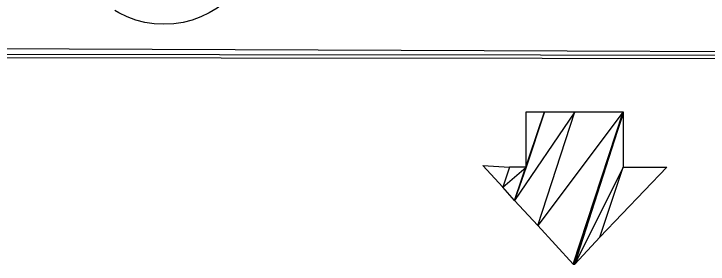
# Model space of a CAD drawing. Header units: metres. Extents: x 1 to 213, y 1 to 147.
# Drawn here: x 79.298 to 83.686, y 40.725 to 42.307 of the extents above; entities that cross this region are included whole.
import ezdxf

# ---------------------------------------------------------------- set-up
doc = ezdxf.new("R2010")
doc.units = ezdxf.units.M
doc.linetypes.add('DASHED', pattern=[1.524, 1.27, -0.254])
doc.layers.add('00-BASE-ARQUITECTURA', color=8, linetype='Continuous')
doc.layers.add('PJ-COPA-ADULTA', color=8, linetype='DASHED')

msp = doc.modelspace()

# ---------------------------------------------------------------- linework, layer by layer
at = {"layer": '00-BASE-ARQUITECTURA'}
for points in [[(52.1935, 42.0793), (123.197, 42.0052)], [(101.6705, 41.9946), (70.2063, 42.1216)], [(52.204, 42.0581), (123.2076, 41.9841)], [(82.6099, 40.9681), (82.8428, 41.6877), (82.4618, 41.1268), (82.6099, 40.9681)], [(82.8428, 41.6877), (82.4618, 41.1268), (82.6523, 41.6877), (82.8428, 41.6877)], [(82.6523, 41.6877), (82.5359, 41.3385), (82.5359, 41.6877), (82.6523, 41.6877)], [(82.8322, 40.7246), (83.1497, 41.6877), (82.6099, 40.9681), (82.8322, 40.7246)], [(83.1497, 41.6877), (82.6099, 40.9681), (82.8428, 41.6877), (83.1497, 41.6877)], [(83.1497, 41.6771), (82.8322, 40.7246), (83.1497, 41.6877), (83.1497, 41.6771)], [(82.8428, 40.7246), (83.1497, 41.6771), (82.8322, 40.7246), (82.8428, 40.7246)], [(83.1497, 41.3385), (82.8428, 40.7246), (83.1497, 41.6771), (83.1497, 41.3385)], [(82.43, 41.3385), (82.3877, 41.2115), (82.2607, 41.3491), (82.43, 41.3385)], [(82.5359, 41.3385), (82.43, 41.3385), (82.3877, 41.2115), (82.5359, 41.3385)], [(82.5359, 41.3385), (82.4618, 41.1268), (82.3877, 41.2115), (82.5359, 41.3385)], [(83.0015, 40.894), (83.1497, 41.3385), (82.8428, 40.7246), (83.0015, 40.894)], [(83.4249, 41.3385), (83.0015, 40.894), (83.1497, 41.3385), (83.4249, 41.3385)]]:
    msp.add_lwpolyline(points, dxfattribs=at)
at = {"layer": 'PJ-COPA-ADULTA'}
msp.add_circle((80.2466, 42.8408), 0.6, dxfattribs=at)

doc.saveas('drawing.dxf')
